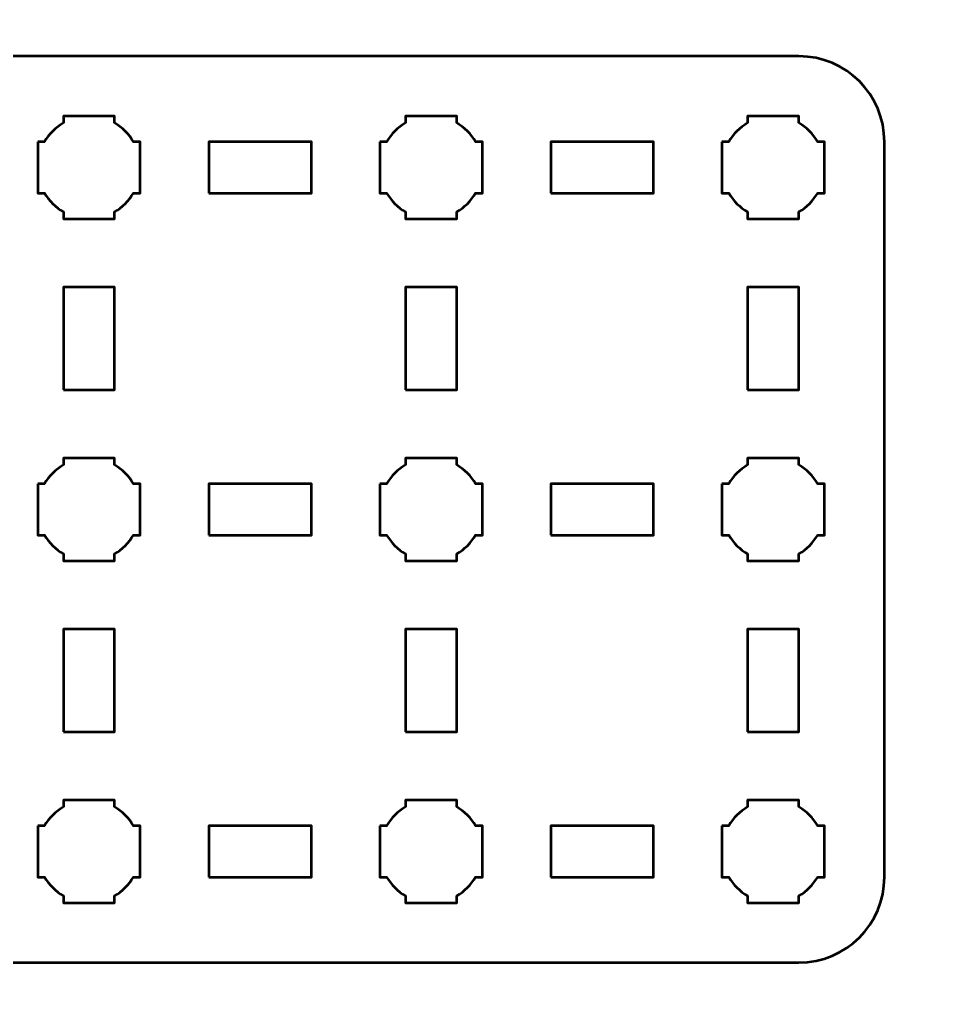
# Model space of a CAD drawing. Header units: centimetres. Extents: x -21 to 0, y -29.7 to 0.
# Drawn here: x -15.91 to -10.5, y -17.75 to -11.99 of the extents above; entities that cross this region are included whole.
import ezdxf

# ---------------------------------------------------------------- set-up
doc = ezdxf.new("R2010")
doc.units = ezdxf.units.CM
doc.header["$MEASUREMENT"] = 0
doc.layers.add('Layer 1', color=7, linetype='Continuous')

msp = doc.modelspace()

# ---------------------------------------------------------------- linework, layer by layer
at = {"layer": 'Layer 1', "lineweight": 53}
for points in [[(-14.8, -13), (-14.2, -13), (-14.2, -12.7), (-14.8, -12.7), (-14.8, -13)], [(-12.8, -13), (-12.2, -13), (-12.2, -12.7), (-12.8, -12.7), (-12.8, -13)], [(-15.65, -14.15), (-15.35, -14.15), (-15.35, -13.55), (-15.65, -13.55), (-15.65, -14.15)], [(-13.65, -14.15), (-13.35, -14.15), (-13.35, -13.55), (-13.65, -13.55), (-13.65, -14.15)], [(-11.65, -14.15), (-11.35, -14.15), (-11.35, -13.55), (-11.65, -13.55), (-11.65, -14.15)], [(-14.8, -15), (-14.2, -15), (-14.2, -14.7), (-14.8, -14.7), (-14.8, -15)], [(-12.8, -15), (-12.2, -15), (-12.2, -14.7), (-12.8, -14.7), (-12.8, -15)], [(-15.65, -16.15), (-15.35, -16.15), (-15.35, -15.55), (-15.65, -15.55), (-15.65, -16.15)], [(-13.65, -16.15), (-13.35, -16.15), (-13.35, -15.55), (-13.65, -15.55), (-13.65, -16.15)], [(-11.65, -16.15), (-11.35, -16.15), (-11.35, -15.55), (-11.65, -15.55), (-11.65, -16.15)], [(-14.8, -17), (-14.2, -17), (-14.2, -16.7), (-14.8, -16.7), (-14.8, -17)], [(-12.8, -17), (-12.2, -17), (-12.2, -16.7), (-12.8, -16.7), (-12.8, -17)]]:
    msp.add_lwpolyline(points, close=True, dxfattribs=at)
at = {"layer": 'Layer 1', "color": 1, "lineweight": 53}
msp.add_open_spline([(-21.00003, -29.19995), (-21.00003, -29.19995), (-21.00003, -5.89992), (-21.00003, -5.89992), (-21.00003, -5.89992), (-21.00003, -5.81709), (-20.93286, -5.74992), (-20.85003, -5.74992), (-20.85003, -5.74992), (-20.7672, -5.74992), (-20.70003, -5.68275), (-20.70003, -5.59992), (-20.70003, -5.59992), (-20.70003, -5.51709), (-20.7672, -5.44992), (-20.85003, -5.44992), (-20.85003, -5.44992), (-20.93286, -5.44992), (-21.00003, -5.38275), (-21.00003, -5.29992), (-21.00003, -5.29992), (-21.00003, -5.21709), (-20.93286, -5.14992), (-20.85003, -5.14992), (-20.85003, -5.14992), (-20.7672, -5.14992), (-20.70003, -5.08275), (-20.70003, -4.99992), (-20.70003, -4.99992), (-20.70003, -4.91709), (-20.7672, -4.84992), (-20.85003, -4.84992), (-20.85003, -4.84992), (-20.93286, -4.84992), (-21.00003, -4.78275), (-21.00003, -4.69992), (-21.00003, -4.69992), (-21.00003, -4.61709), (-20.93286, -4.54992), (-20.85003, -4.54992), (-20.85003, -4.54992), (-20.7672, -4.54992), (-20.70003, -4.48275), (-20.70003, -4.39992), (-20.70003, -4.39992), (-20.70003, -4.31709), (-20.7672, -4.24992), (-20.85003, -4.24992), (-20.85003, -4.24992), (-20.93286, -4.24992), (-21.00003, -4.18275), (-21.00003, -4.09992), (-21.00003, -4.09992), (-21.00003, -4.01709), (-20.93286, -3.94992), (-20.85003, -3.94992), (-20.85003, -3.94992), (-20.7672, -3.94992), (-20.70003, -3.88275), (-20.70003, -3.79992), (-20.70003, -3.79992), (-20.70003, -3.71709), (-20.7672, -3.64992), (-20.85003, -3.64992), (-20.85003, -3.64992), (-20.93286, -3.64992), (-21.00003, -3.58275), (-21.00003, -3.49992), (-21.00003, -3.49992), (-21.00003, -3.41709), (-20.93286, -3.34992), (-20.85003, -3.34992), (-20.85003, -3.34992), (-20.7672, -3.34992), (-20.70003, -3.28275), (-20.70003, -3.19992), (-20.70003, -3.19992), (-20.70003, -3.11709), (-20.7672, -3.04992), (-20.85003, -3.04992), (-20.85003, -3.04992), (-20.93286, -3.04992), (-21.00003, -2.98275), (-21.00003, -2.89992), (-21.00003, -2.89992), (-21.00003, -2.81709), (-20.93286, -2.74992), (-20.85003, -2.74992), (-20.85003, -2.74992), (-20.7672, -2.74992), (-20.70003, -2.68275), (-20.70003, -2.59992), (-20.70003, -2.59992), (-20.70003, -2.51709), (-20.7672, -2.44992), (-20.85003, -2.44992), (-20.85003, -2.44992), (-20.93286, -2.44992), (-21.00003, -2.38275), (-21.00003, -2.29992), (-21.00003, -2.29992), (-21.00003, -2.21709), (-20.93286, -2.14992), (-20.85003, -2.14992), (-20.85003, -2.14992), (-20.7672, -2.14992), (-20.70003, -2.08275), (-20.70003, -1.99992), (-20.70003, -1.99992), (-20.70003, -1.91709), (-20.7672, -1.84992), (-20.85003, -1.84992), (-20.85003, -1.84992), (-20.93286, -1.84992), (-21.00003, -1.78275), (-21.00003, -1.69992), (-21.00003, -1.69992), (-21.00003, -1.61709), (-20.93286, -1.54992), (-20.85003, -1.54992), (-20.85003, -1.54992), (-20.7672, -1.54992), (-20.70003, -1.48275), (-20.70003, -1.39992), (-20.70003, -1.39992), (-20.70003, -1.31709), (-20.7672, -1.24992), (-20.85003, -1.24992), (-20.85003, -1.24992), (-20.93286, -1.24992), (-21.00003, -1.18275), (-21.00003, -1.09992), (-21.00003, -1.09992), (-21.00003, -1.09992), (-21.00003, -0.49992), (-21.00003, -0.49992), (-21.00003, -0.49992), (-21.00003, -0.22295), (-20.77694, 0.00004), (-20.49994, 0.00004), (-20.49994, 0.00004), (-20.49994, 0.00004), (-0.50008, 0.00004), (-0.50008, 0.00004), (-0.50008, 0.00004), (-0.22294, 0.00004), (0.00002, -0.22295), (0.00002, -0.49992), (0.00002, -0.49992), (0.00002, -0.49992), (0.00002, -29.19995), (0.00002, -29.19995), (0.00002, -29.19995), (0.00002, -29.47695), (-0.22294, -29.70004), (-0.50008, -29.70004), (-0.50008, -29.70004), (-0.50008, -29.70004), (-20.49994, -29.70004), (-20.49994, -29.70004), (-20.49994, -29.70004), (-20.77694, -29.70004), (-21.00003, -29.47695), (-21.00003, -29.19995)], degree=3, knots=[0, 0, 0, 0, 0.0243902, 0.0243902, 0.0243902, 0.0243902, 0.0487805, 0.0487805, 0.0487805, 0.0487805, 0.0731707, 0.0731707, 0.0731707, 0.0731707, 0.097561, 0.097561, 0.097561, 0.097561, 0.1219512, 0.1219512, 0.1219512, 0.1219512, 0.1463415, 0.1463415, 0.1463415, 0.1463415, 0.1707317, 0.1707317, 0.1707317, 0.1707317, 0.195122, 0.195122, 0.195122, 0.195122, 0.2195122, 0.2195122, 0.2195122, 0.2195122, 0.2439024, 0.2439024, 0.2439024, 0.2439024, 0.2682927, 0.2682927, 0.2682927, 0.2682927, 0.2926829, 0.2926829, 0.2926829, 0.2926829, 0.3170732, 0.3170732, 0.3170732, 0.3170732, 0.3414634, 0.3414634, 0.3414634, 0.3414634, 0.3658537, 0.3658537, 0.3658537, 0.3658537, 0.3902439, 0.3902439, 0.3902439, 0.3902439, 0.4146341, 0.4146341, 0.4146341, 0.4146341, 0.4390244, 0.4390244, 0.4390244, 0.4390244, 0.4634146, 0.4634146, 0.4634146, 0.4634146, 0.4878049, 0.4878049, 0.4878049, 0.4878049, 0.5121951, 0.5121951, 0.5121951, 0.5121951, 0.5365854, 0.5365854, 0.5365854, 0.5365854, 0.5609756, 0.5609756, 0.5609756, 0.5609756, 0.5853659, 0.5853659, 0.5853659, 0.5853659, 0.6097561, 0.6097561, 0.6097561, 0.6097561, 0.6341463, 0.6341463, 0.6341463, 0.6341463, 0.6585366, 0.6585366, 0.6585366, 0.6585366, 0.6829268, 0.6829268, 0.6829268, 0.6829268, 0.7073171, 0.7073171, 0.7073171, 0.7073171, 0.7317073, 0.7317073, 0.7317073, 0.7317073, 0.7560976, 0.7560976, 0.7560976, 0.7560976, 0.7804878, 0.7804878, 0.7804878, 0.7804878, 0.804878, 0.804878, 0.804878, 0.804878, 0.8292683, 0.8292683, 0.8292683, 0.8292683, 0.8536585, 0.8536585, 0.8536585, 0.8536585, 0.8780488, 0.8780488, 0.8780488, 0.8780488, 0.902439, 0.902439, 0.902439, 0.902439, 0.9268293, 0.9268293, 0.9268293, 0.9268293, 0.9512195, 0.9512195, 0.9512195, 0.9512195, 0.9756098, 0.9756098, 0.9756098, 0.9756098, 1, 1, 1, 1], dxfattribs=at)
at = {"layer": 'Layer 1', "color": 3, "lineweight": 53}
msp.add_open_spline([(-20.15, -17), (-20.15, -17), (-20.15, -12.7), (-20.15, -12.7), (-20.15, -12.7), (-20.15, -12.42391), (-19.92609, -12.2), (-19.65, -12.2), (-19.65, -12.2), (-19.65, -12.2), (-11.35, -12.2), (-11.35, -12.2), (-11.35, -12.2), (-11.07391, -12.2), (-10.85, -12.42391), (-10.85, -12.7), (-10.85, -12.7), (-10.85, -12.7), (-10.85, -17), (-10.85, -17), (-10.85, -17), (-10.85, -17.27609), (-11.07391, -17.5), (-11.35, -17.5), (-11.35, -17.5), (-11.35, -17.5), (-19.65, -17.5), (-19.65, -17.5), (-19.65, -17.5), (-19.92609, -17.5), (-20.15, -17.27609), (-20.15, -17)], degree=3, knots=[0, 0, 0, 0, 0.125, 0.125, 0.125, 0.125, 0.25, 0.25, 0.25, 0.25, 0.375, 0.375, 0.375, 0.375, 0.5, 0.5, 0.5, 0.5, 0.625, 0.625, 0.625, 0.625, 0.75, 0.75, 0.75, 0.75, 0.875, 0.875, 0.875, 0.875, 1, 1, 1, 1], dxfattribs=at)
at = {"layer": 'Layer 1', "lineweight": 53}
for points in [[(-15.8, -12.7), (-15.8, -12.7), (-15.75985, -12.7), (-15.75985, -12.7), (-15.75985, -12.7), (-15.7335, -12.65447), (-15.69553, -12.6165), (-15.65, -12.59015), (-15.65, -12.59015), (-15.65, -12.59015), (-15.65, -12.55), (-15.65, -12.55), (-15.65, -12.55), (-15.65, -12.55), (-15.5, -12.55), (-15.5, -12.55), (-15.5, -12.55), (-15.5, -12.55), (-15.35, -12.55), (-15.35, -12.55), (-15.35, -12.55), (-15.35, -12.55), (-15.35, -12.59015), (-15.35, -12.59015), (-15.35, -12.59015), (-15.30447, -12.6165), (-15.2665, -12.65447), (-15.24015, -12.7), (-15.24015, -12.7), (-15.24015, -12.7), (-15.2, -12.7), (-15.2, -12.7), (-15.2, -12.7), (-15.2, -12.7), (-15.2, -12.85), (-15.2, -12.85), (-15.2, -12.85), (-15.2, -12.85), (-15.2, -13), (-15.2, -13), (-15.2, -13), (-15.2, -13), (-15.24015, -13), (-15.24015, -13), (-15.24015, -13), (-15.2665, -13.04553), (-15.30447, -13.0835), (-15.35, -13.10985), (-15.35, -13.10985), (-15.35, -13.10985), (-15.35, -13.15), (-15.35, -13.15), (-15.35, -13.15), (-15.35, -13.15), (-15.5, -13.15), (-15.5, -13.15), (-15.5, -13.15), (-15.5, -13.15), (-15.65, -13.15), (-15.65, -13.15), (-15.65, -13.15), (-15.65, -13.15), (-15.65, -13.10985), (-15.65, -13.10985), (-15.65, -13.10985), (-15.69553, -13.0835), (-15.7335, -13.04553), (-15.75985, -13), (-15.75985, -13), (-15.75985, -13), (-15.8, -13), (-15.8, -13), (-15.8, -13), (-15.8, -13), (-15.8, -12.85), (-15.8, -12.85), (-15.8, -12.85), (-15.8, -12.85), (-15.8, -12.7), (-15.8, -12.7)], [(-13.8, -12.7), (-13.8, -12.7), (-13.75985, -12.7), (-13.75985, -12.7), (-13.75985, -12.7), (-13.7335, -12.65447), (-13.69553, -12.6165), (-13.65, -12.59015), (-13.65, -12.59015), (-13.65, -12.59015), (-13.65, -12.55), (-13.65, -12.55), (-13.65, -12.55), (-13.65, -12.55), (-13.5, -12.55), (-13.5, -12.55), (-13.5, -12.55), (-13.5, -12.55), (-13.35, -12.55), (-13.35, -12.55), (-13.35, -12.55), (-13.35, -12.55), (-13.35, -12.59015), (-13.35, -12.59015), (-13.35, -12.59015), (-13.30447, -12.6165), (-13.2665, -12.65447), (-13.24015, -12.7), (-13.24015, -12.7), (-13.24015, -12.7), (-13.2, -12.7), (-13.2, -12.7), (-13.2, -12.7), (-13.2, -12.7), (-13.2, -12.85), (-13.2, -12.85), (-13.2, -12.85), (-13.2, -12.85), (-13.2, -13), (-13.2, -13), (-13.2, -13), (-13.2, -13), (-13.24015, -13), (-13.24015, -13), (-13.24015, -13), (-13.2665, -13.04553), (-13.30447, -13.0835), (-13.35, -13.10985), (-13.35, -13.10985), (-13.35, -13.10985), (-13.35, -13.15), (-13.35, -13.15), (-13.35, -13.15), (-13.35, -13.15), (-13.5, -13.15), (-13.5, -13.15), (-13.5, -13.15), (-13.5, -13.15), (-13.65, -13.15), (-13.65, -13.15), (-13.65, -13.15), (-13.65, -13.15), (-13.65, -13.10985), (-13.65, -13.10985), (-13.65, -13.10985), (-13.69553, -13.0835), (-13.7335, -13.04553), (-13.75985, -13), (-13.75985, -13), (-13.75985, -13), (-13.8, -13), (-13.8, -13), (-13.8, -13), (-13.8, -13), (-13.8, -12.85), (-13.8, -12.85), (-13.8, -12.85), (-13.8, -12.85), (-13.8, -12.7), (-13.8, -12.7)], [(-11.8, -12.7), (-11.8, -12.7), (-11.75985, -12.7), (-11.75985, -12.7), (-11.75985, -12.7), (-11.7335, -12.65447), (-11.69553, -12.6165), (-11.65, -12.59015), (-11.65, -12.59015), (-11.65, -12.59015), (-11.65, -12.55), (-11.65, -12.55), (-11.65, -12.55), (-11.65, -12.55), (-11.5, -12.55), (-11.5, -12.55), (-11.5, -12.55), (-11.5, -12.55), (-11.35, -12.55), (-11.35, -12.55), (-11.35, -12.55), (-11.35, -12.55), (-11.35, -12.59015), (-11.35, -12.59015), (-11.35, -12.59015), (-11.30447, -12.6165), (-11.2665, -12.65447), (-11.24015, -12.7), (-11.24015, -12.7), (-11.24015, -12.7), (-11.2, -12.7), (-11.2, -12.7), (-11.2, -12.7), (-11.2, -12.7), (-11.2, -12.85), (-11.2, -12.85), (-11.2, -12.85), (-11.2, -12.85), (-11.2, -13), (-11.2, -13), (-11.2, -13), (-11.2, -13), (-11.24015, -13), (-11.24015, -13), (-11.24015, -13), (-11.2665, -13.04553), (-11.30447, -13.0835), (-11.35, -13.10985), (-11.35, -13.10985), (-11.35, -13.10985), (-11.35, -13.15), (-11.35, -13.15), (-11.35, -13.15), (-11.35, -13.15), (-11.5, -13.15), (-11.5, -13.15), (-11.5, -13.15), (-11.5, -13.15), (-11.65, -13.15), (-11.65, -13.15), (-11.65, -13.15), (-11.65, -13.15), (-11.65, -13.10985), (-11.65, -13.10985), (-11.65, -13.10985), (-11.69553, -13.0835), (-11.7335, -13.04553), (-11.75985, -13), (-11.75985, -13), (-11.75985, -13), (-11.8, -13), (-11.8, -13), (-11.8, -13), (-11.8, -13), (-11.8, -12.85), (-11.8, -12.85), (-11.8, -12.85), (-11.8, -12.85), (-11.8, -12.7), (-11.8, -12.7)], [(-15.8, -14.7), (-15.8, -14.7), (-15.75985, -14.7), (-15.75985, -14.7), (-15.75985, -14.7), (-15.7335, -14.65447), (-15.69553, -14.6165), (-15.65, -14.59015), (-15.65, -14.59015), (-15.65, -14.59015), (-15.65, -14.55), (-15.65, -14.55), (-15.65, -14.55), (-15.65, -14.55), (-15.5, -14.55), (-15.5, -14.55), (-15.5, -14.55), (-15.5, -14.55), (-15.35, -14.55), (-15.35, -14.55), (-15.35, -14.55), (-15.35, -14.55), (-15.35, -14.59015), (-15.35, -14.59015), (-15.35, -14.59015), (-15.30447, -14.6165), (-15.2665, -14.65447), (-15.24015, -14.7), (-15.24015, -14.7), (-15.24015, -14.7), (-15.2, -14.7), (-15.2, -14.7), (-15.2, -14.7), (-15.2, -14.7), (-15.2, -14.85), (-15.2, -14.85), (-15.2, -14.85), (-15.2, -14.85), (-15.2, -15), (-15.2, -15), (-15.2, -15), (-15.2, -15), (-15.24015, -15), (-15.24015, -15), (-15.24015, -15), (-15.2665, -15.04553), (-15.30447, -15.0835), (-15.35, -15.10985), (-15.35, -15.10985), (-15.35, -15.10985), (-15.35, -15.15), (-15.35, -15.15), (-15.35, -15.15), (-15.35, -15.15), (-15.5, -15.15), (-15.5, -15.15), (-15.5, -15.15), (-15.5, -15.15), (-15.65, -15.15), (-15.65, -15.15), (-15.65, -15.15), (-15.65, -15.15), (-15.65, -15.10985), (-15.65, -15.10985), (-15.65, -15.10985), (-15.69553, -15.0835), (-15.7335, -15.04553), (-15.75985, -15), (-15.75985, -15), (-15.75985, -15), (-15.8, -15), (-15.8, -15), (-15.8, -15), (-15.8, -15), (-15.8, -14.85), (-15.8, -14.85), (-15.8, -14.85), (-15.8, -14.85), (-15.8, -14.7), (-15.8, -14.7)], [(-13.8, -14.7), (-13.8, -14.7), (-13.75985, -14.7), (-13.75985, -14.7), (-13.75985, -14.7), (-13.7335, -14.65447), (-13.69553, -14.6165), (-13.65, -14.59015), (-13.65, -14.59015), (-13.65, -14.59015), (-13.65, -14.55), (-13.65, -14.55), (-13.65, -14.55), (-13.65, -14.55), (-13.5, -14.55), (-13.5, -14.55), (-13.5, -14.55), (-13.5, -14.55), (-13.35, -14.55), (-13.35, -14.55), (-13.35, -14.55), (-13.35, -14.55), (-13.35, -14.59015), (-13.35, -14.59015), (-13.35, -14.59015), (-13.30447, -14.6165), (-13.2665, -14.65447), (-13.24015, -14.7), (-13.24015, -14.7), (-13.24015, -14.7), (-13.2, -14.7), (-13.2, -14.7), (-13.2, -14.7), (-13.2, -14.7), (-13.2, -14.85), (-13.2, -14.85), (-13.2, -14.85), (-13.2, -14.85), (-13.2, -15), (-13.2, -15), (-13.2, -15), (-13.2, -15), (-13.24015, -15), (-13.24015, -15), (-13.24015, -15), (-13.2665, -15.04553), (-13.30447, -15.0835), (-13.35, -15.10985), (-13.35, -15.10985), (-13.35, -15.10985), (-13.35, -15.15), (-13.35, -15.15), (-13.35, -15.15), (-13.35, -15.15), (-13.5, -15.15), (-13.5, -15.15), (-13.5, -15.15), (-13.5, -15.15), (-13.65, -15.15), (-13.65, -15.15), (-13.65, -15.15), (-13.65, -15.15), (-13.65, -15.10985), (-13.65, -15.10985), (-13.65, -15.10985), (-13.69553, -15.0835), (-13.7335, -15.04553), (-13.75985, -15), (-13.75985, -15), (-13.75985, -15), (-13.8, -15), (-13.8, -15), (-13.8, -15), (-13.8, -15), (-13.8, -14.85), (-13.8, -14.85), (-13.8, -14.85), (-13.8, -14.85), (-13.8, -14.7), (-13.8, -14.7)], [(-11.8, -14.7), (-11.8, -14.7), (-11.75985, -14.7), (-11.75985, -14.7), (-11.75985, -14.7), (-11.7335, -14.65447), (-11.69553, -14.6165), (-11.65, -14.59015), (-11.65, -14.59015), (-11.65, -14.59015), (-11.65, -14.55), (-11.65, -14.55), (-11.65, -14.55), (-11.65, -14.55), (-11.5, -14.55), (-11.5, -14.55), (-11.5, -14.55), (-11.5, -14.55), (-11.35, -14.55), (-11.35, -14.55), (-11.35, -14.55), (-11.35, -14.55), (-11.35, -14.59015), (-11.35, -14.59015), (-11.35, -14.59015), (-11.30447, -14.6165), (-11.2665, -14.65447), (-11.24015, -14.7), (-11.24015, -14.7), (-11.24015, -14.7), (-11.2, -14.7), (-11.2, -14.7), (-11.2, -14.7), (-11.2, -14.7), (-11.2, -14.85), (-11.2, -14.85), (-11.2, -14.85), (-11.2, -14.85), (-11.2, -15), (-11.2, -15), (-11.2, -15), (-11.2, -15), (-11.24015, -15), (-11.24015, -15), (-11.24015, -15), (-11.2665, -15.04553), (-11.30447, -15.0835), (-11.35, -15.10985), (-11.35, -15.10985), (-11.35, -15.10985), (-11.35, -15.15), (-11.35, -15.15), (-11.35, -15.15), (-11.35, -15.15), (-11.5, -15.15), (-11.5, -15.15), (-11.5, -15.15), (-11.5, -15.15), (-11.65, -15.15), (-11.65, -15.15), (-11.65, -15.15), (-11.65, -15.15), (-11.65, -15.10985), (-11.65, -15.10985), (-11.65, -15.10985), (-11.69553, -15.0835), (-11.7335, -15.04553), (-11.75985, -15), (-11.75985, -15), (-11.75985, -15), (-11.8, -15), (-11.8, -15), (-11.8, -15), (-11.8, -15), (-11.8, -14.85), (-11.8, -14.85), (-11.8, -14.85), (-11.8, -14.85), (-11.8, -14.7), (-11.8, -14.7)], [(-15.8, -16.7), (-15.8, -16.7), (-15.75985, -16.7), (-15.75985, -16.7), (-15.75985, -16.7), (-15.7335, -16.65447), (-15.69553, -16.6165), (-15.65, -16.59015), (-15.65, -16.59015), (-15.65, -16.59015), (-15.65, -16.55), (-15.65, -16.55), (-15.65, -16.55), (-15.65, -16.55), (-15.5, -16.55), (-15.5, -16.55), (-15.5, -16.55), (-15.5, -16.55), (-15.35, -16.55), (-15.35, -16.55), (-15.35, -16.55), (-15.35, -16.55), (-15.35, -16.59015), (-15.35, -16.59015), (-15.35, -16.59015), (-15.30447, -16.6165), (-15.2665, -16.65447), (-15.24015, -16.7), (-15.24015, -16.7), (-15.24015, -16.7), (-15.2, -16.7), (-15.2, -16.7), (-15.2, -16.7), (-15.2, -16.7), (-15.2, -16.85), (-15.2, -16.85), (-15.2, -16.85), (-15.2, -16.85), (-15.2, -17), (-15.2, -17), (-15.2, -17), (-15.2, -17), (-15.24015, -17), (-15.24015, -17), (-15.24015, -17), (-15.2665, -17.04553), (-15.30447, -17.0835), (-15.35, -17.10985), (-15.35, -17.10985), (-15.35, -17.10985), (-15.35, -17.15), (-15.35, -17.15), (-15.35, -17.15), (-15.35, -17.15), (-15.5, -17.15), (-15.5, -17.15), (-15.5, -17.15), (-15.5, -17.15), (-15.65, -17.15), (-15.65, -17.15), (-15.65, -17.15), (-15.65, -17.15), (-15.65, -17.10985), (-15.65, -17.10985), (-15.65, -17.10985), (-15.69553, -17.0835), (-15.7335, -17.04553), (-15.75985, -17), (-15.75985, -17), (-15.75985, -17), (-15.8, -17), (-15.8, -17), (-15.8, -17), (-15.8, -17), (-15.8, -16.85), (-15.8, -16.85), (-15.8, -16.85), (-15.8, -16.85), (-15.8, -16.7), (-15.8, -16.7)], [(-13.8, -16.7), (-13.8, -16.7), (-13.75985, -16.7), (-13.75985, -16.7), (-13.75985, -16.7), (-13.7335, -16.65447), (-13.69553, -16.6165), (-13.65, -16.59015), (-13.65, -16.59015), (-13.65, -16.59015), (-13.65, -16.55), (-13.65, -16.55), (-13.65, -16.55), (-13.65, -16.55), (-13.5, -16.55), (-13.5, -16.55), (-13.5, -16.55), (-13.5, -16.55), (-13.35, -16.55), (-13.35, -16.55), (-13.35, -16.55), (-13.35, -16.55), (-13.35, -16.59015), (-13.35, -16.59015), (-13.35, -16.59015), (-13.30447, -16.6165), (-13.2665, -16.65447), (-13.24015, -16.7), (-13.24015, -16.7), (-13.24015, -16.7), (-13.2, -16.7), (-13.2, -16.7), (-13.2, -16.7), (-13.2, -16.7), (-13.2, -16.85), (-13.2, -16.85), (-13.2, -16.85), (-13.2, -16.85), (-13.2, -17), (-13.2, -17), (-13.2, -17), (-13.2, -17), (-13.24015, -17), (-13.24015, -17), (-13.24015, -17), (-13.2665, -17.04553), (-13.30447, -17.0835), (-13.35, -17.10985), (-13.35, -17.10985), (-13.35, -17.10985), (-13.35, -17.15), (-13.35, -17.15), (-13.35, -17.15), (-13.35, -17.15), (-13.5, -17.15), (-13.5, -17.15), (-13.5, -17.15), (-13.5, -17.15), (-13.65, -17.15), (-13.65, -17.15), (-13.65, -17.15), (-13.65, -17.15), (-13.65, -17.10985), (-13.65, -17.10985), (-13.65, -17.10985), (-13.69553, -17.0835), (-13.7335, -17.04553), (-13.75985, -17), (-13.75985, -17), (-13.75985, -17), (-13.8, -17), (-13.8, -17), (-13.8, -17), (-13.8, -17), (-13.8, -16.85), (-13.8, -16.85), (-13.8, -16.85), (-13.8, -16.85), (-13.8, -16.7), (-13.8, -16.7)], [(-11.8, -16.7), (-11.8, -16.7), (-11.75985, -16.7), (-11.75985, -16.7), (-11.75985, -16.7), (-11.7335, -16.65447), (-11.69553, -16.6165), (-11.65, -16.59015), (-11.65, -16.59015), (-11.65, -16.59015), (-11.65, -16.55), (-11.65, -16.55), (-11.65, -16.55), (-11.65, -16.55), (-11.5, -16.55), (-11.5, -16.55), (-11.5, -16.55), (-11.5, -16.55), (-11.35, -16.55), (-11.35, -16.55), (-11.35, -16.55), (-11.35, -16.55), (-11.35, -16.59015), (-11.35, -16.59015), (-11.35, -16.59015), (-11.30447, -16.6165), (-11.2665, -16.65447), (-11.24015, -16.7), (-11.24015, -16.7), (-11.24015, -16.7), (-11.2, -16.7), (-11.2, -16.7), (-11.2, -16.7), (-11.2, -16.7), (-11.2, -16.85), (-11.2, -16.85), (-11.2, -16.85), (-11.2, -16.85), (-11.2, -17), (-11.2, -17), (-11.2, -17), (-11.2, -17), (-11.24015, -17), (-11.24015, -17), (-11.24015, -17), (-11.2665, -17.04553), (-11.30447, -17.0835), (-11.35, -17.10985), (-11.35, -17.10985), (-11.35, -17.10985), (-11.35, -17.15), (-11.35, -17.15), (-11.35, -17.15), (-11.35, -17.15), (-11.5, -17.15), (-11.5, -17.15), (-11.5, -17.15), (-11.5, -17.15), (-11.65, -17.15), (-11.65, -17.15), (-11.65, -17.15), (-11.65, -17.15), (-11.65, -17.10985), (-11.65, -17.10985), (-11.65, -17.10985), (-11.69553, -17.0835), (-11.7335, -17.04553), (-11.75985, -17), (-11.75985, -17), (-11.75985, -17), (-11.8, -17), (-11.8, -17), (-11.8, -17), (-11.8, -17), (-11.8, -16.85), (-11.8, -16.85), (-11.8, -16.85), (-11.8, -16.85), (-11.8, -16.7), (-11.8, -16.7)]]:
    msp.add_open_spline(points, degree=3, knots=[0, 0, 0, 0, 0.05, 0.05, 0.05, 0.05, 0.1, 0.1, 0.1, 0.1, 0.15, 0.15, 0.15, 0.15, 0.2, 0.2, 0.2, 0.2, 0.25, 0.25, 0.25, 0.25, 0.3, 0.3, 0.3, 0.3, 0.35, 0.35, 0.35, 0.35, 0.4, 0.4, 0.4, 0.4, 0.45, 0.45, 0.45, 0.45, 0.5, 0.5, 0.5, 0.5, 0.55, 0.55, 0.55, 0.55, 0.6, 0.6, 0.6, 0.6, 0.65, 0.65, 0.65, 0.65, 0.7, 0.7, 0.7, 0.7, 0.75, 0.75, 0.75, 0.75, 0.8, 0.8, 0.8, 0.8, 0.85, 0.85, 0.85, 0.85, 0.9, 0.9, 0.9, 0.9, 0.95, 0.95, 0.95, 0.95, 1, 1, 1, 1], dxfattribs=at)

doc.saveas('drawing.dxf')
